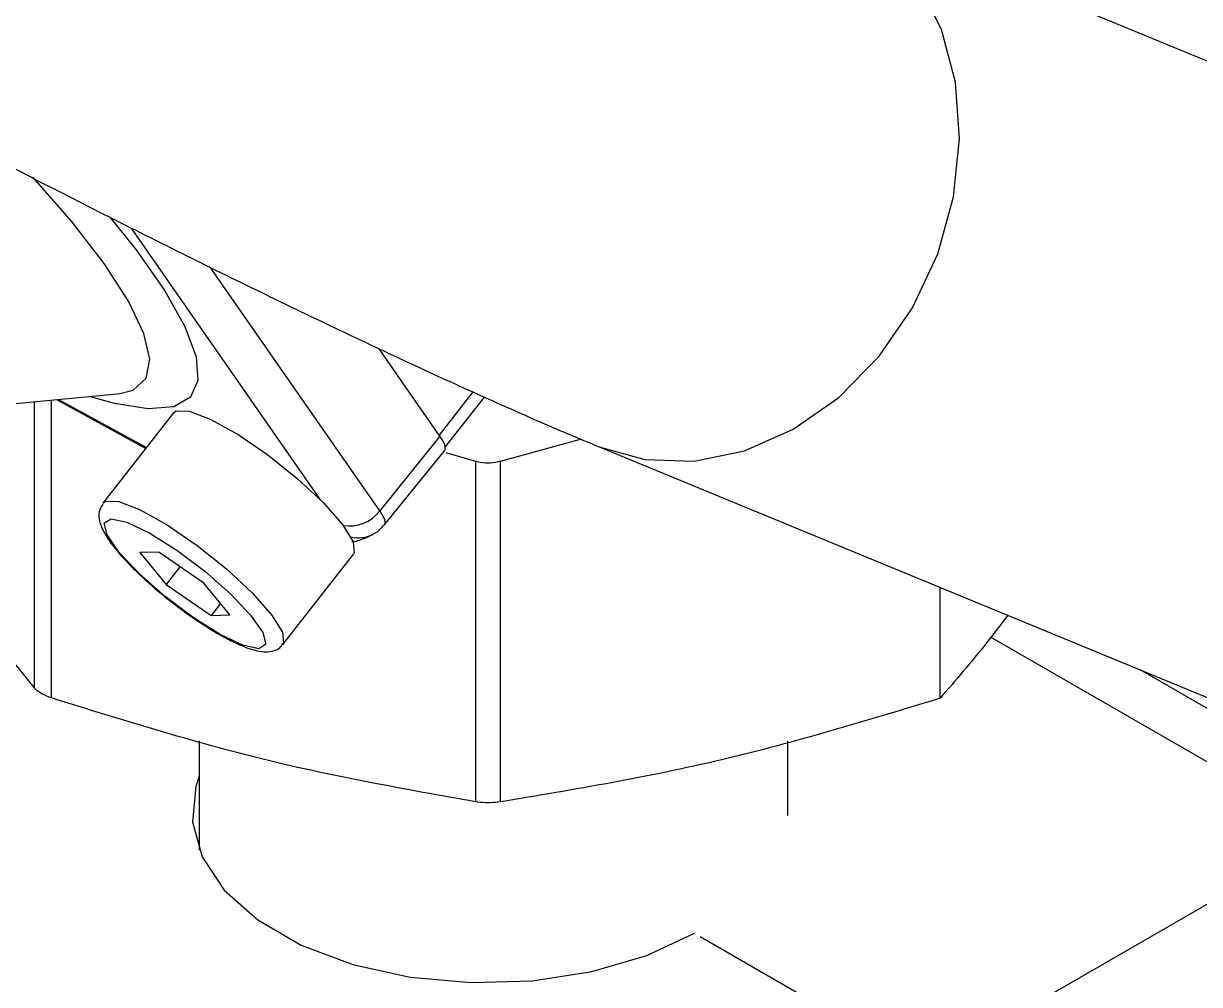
# Model space of a CAD drawing. Extents: x 75 to 2075, y 25 to 1460.
# Drawn here: x 1743.8 to 1795.2, y 584.1 to 626.1 of the extents above; entities that cross this region are included whole.
import ezdxf

# ---------------------------------------------------------------- set-up
doc = ezdxf.new("R2010")
doc.units = 0
doc.header["$LTSCALE"] = 5
doc.linetypes.add('SLD-KATı', pattern=[0])
doc.layers.get('0').update_dxf_attribs({"linetype": 'CONTINUOUS'})

msp = doc.modelspace()

# ---------------------------------------------------------------- linework, layer by layer
at = {"color": 7, "linetype": 'SLD-KATı'}
for p, q in [((1821.524, 613.717), (1778.806, 631.338)), ((1762.044, 608.029), (1759.382, 611.856)), ((1742.503, 609.365), (1747.95, 609.886)), ((1747.95, 609.886), (1748.064, 609.899)), ((1745.287, 609.631), (1749.187, 607.5)), ((1762.273, 607.556), (1763.986, 609.743)), ((1750.406, 609.056), (1747.311, 605.107)), ((1762.044, 608.029), (1759.411, 604.768)), ((1764.691, 606.936), (1768.19, 607.905)), ((1759.603, 604.15), (1762.241, 607.394)), ((1762.3, 607.317), (1763.598, 606.942)), ((1769.001, 607.567), (1811.718, 589.945)), ((1763.598, 606.942), (1763.598, 592.059)), ((1764.691, 592.053), (1764.691, 606.936)), ((1749.757, 602.969), (1748.935, 602.945)), ((1748.935, 602.945), (1750.081, 601.56)), ((1751.725, 601.608), (1749.757, 602.969)), ((1755.182, 598.938), (1758.277, 602.887)), ((1750.683, 602.329), (1750.081, 601.56)), ((1750.081, 601.56), (1752.048, 600.199)), ((1752.87, 600.223), (1751.725, 601.608)), ((1783.893, 596.582), (1783.893, 601.424)), ((1752.458, 600.722), (1752.048, 600.199)), ((1752.048, 600.199), (1752.87, 600.223)), ((1786.114, 599.253), (1800.944, 590.692)), ((1751.525, 594.728), (1751.525, 589.949)), ((1777.24, 591.454), (1777.24, 594.707)), ((1800.944, 590.692), (1783.266, 580.487)), ((1773.417, 586.173), (1783.266, 580.487))]:
    msp.add_line(p, q, dxfattribs=at)
at = {"color": 8, "linetype": 'SLD-KATı'}
for p, q in [((1756.822, 605.254), (1748.563, 617.13)), ((1759.411, 604.768), (1752.006, 615.415)), ((1763.486, 609.967), (1762.007, 608.081)), ((1744.311, 609.538), (1744.311, 597.046)), ((1745.077, 596.596), (1745.077, 609.611)), ((1745.382, 609.64), (1749.22, 607.543)), ((1812.515, 586.345), (1792.66, 597.807))]:
    msp.add_line(p, q, dxfattribs=at)
at = {"color": 8, "linetype": 'SLD-KATı', "flags": 128}
for points in [[(1768.998, 607.568), (1770.988, 607.016), (1773.151, 606.95), (1775.344, 607.397), (1777.479, 608.337), (1779.467, 609.732), (1781.228, 611.525), (1782.688, 613.643), (1783.789, 615.998), (1784.486, 618.495), (1784.749, 621.031), (1784.568, 623.503), (1783.95, 625.808), (1782.921, 627.854), (1781.523, 629.555), (1779.813, 630.843), (1778.807, 631.338)], [(1748.064, 609.899), (1748.633, 610.052), (1749.207, 610.565), (1749.367, 611.397), (1749.11, 612.528), (1748.441, 613.933), (1747.375, 615.58), (1745.939, 617.431), (1744.266, 619.332)], [(1747.621, 617.606), (1748.769, 616.175), (1750.025, 614.388), (1750.904, 612.822), (1751.389, 611.507), (1751.468, 610.473), (1751.141, 609.738), (1750.414, 609.32), (1749.302, 609.225), (1747.828, 609.458), (1746.729, 609.769)], [(1747.311, 605.107), (1747.425, 605.19), (1748.007, 605.174), (1748.941, 604.817), (1750.125, 604.156), (1751.43, 603.265), (1752.716, 602.239), (1753.842, 601.189), (1754.687, 600.23), (1755.159, 599.465), (1755.207, 598.978), (1755.182, 598.938)], [(1759.411, 604.768), (1759.491, 604.646), (1759.554, 604.533), (1759.6, 604.431), (1759.628, 604.342), (1759.638, 604.264), (1759.63, 604.2), (1759.603, 604.15)]]:
    msp.add_lwpolyline(points, dxfattribs=at)
at = {"color": 7, "linetype": 'SLD-KATı', "flags": 128}
for points in [[(1750.406, 609.056), (1750.519, 609.139), (1751.102, 609.123), (1752.036, 608.765), (1753.22, 608.105), (1754.525, 607.214), (1755.81, 606.188), (1756.936, 605.138), (1757.781, 604.179), (1758.254, 603.414), (1758.302, 602.926), (1758.277, 602.887)], [(1762.241, 607.394), (1762.268, 607.446), (1762.277, 607.512), (1762.267, 607.591), (1762.238, 607.683), (1762.191, 607.787), (1762.126, 607.903), (1762.044, 608.029)], [(1752.441, 599.372), (1751.259, 600.113), (1750.034, 601.031), (1748.914, 602.016), (1748.033, 602.949), (1747.499, 603.718), (1747.375, 604.229), (1747.677, 604.421), (1748.368, 604.271), (1749.364, 603.796), (1750.546, 603.055), (1751.771, 602.137), (1752.892, 601.152), (1753.772, 600.219), (1754.306, 599.45), (1754.43, 598.939), (1754.129, 598.747), (1753.438, 598.898), (1752.441, 599.372)], [(1759.603, 604.15), (1759.603, 604.15), (1759.559, 604.113)], [(1751.525, 593.185), (1751.374, 592.728), (1751.234, 591.179), (1751.654, 589.646), (1752.617, 588.197), (1754.081, 586.896), (1755.982, 585.799), (1758.236, 584.954), (1760.746, 584.398), (1763.4, 584.155), (1766.085, 584.236), (1768.681, 584.638), (1771.076, 585.342), (1773.165, 586.319)]]:
    msp.add_lwpolyline(points, dxfattribs=at)
at = {"color": 8, "linetype": 'SLD-KATı'}
for centre, radius, start, end in [((1758.09, 605.769), 1.657, 260.4738, 322.8623), ((1758.49, 604.96), 1.365, 255.2583, 299.2687)]:
    msp.add_arc(centre, radius, start, end, dxfattribs=at)
at = {"color": 7, "linetype": 'SLD-KATı'}
for points, knots in [([(1723.047, 630.806), (1723.571, 630.505), (1725.101, 629.625), (1727.801, 628.103), (1731.175, 626.239), (1734.68, 624.339), (1738.272, 622.425), (1741.915, 620.518), (1745.566, 618.64), (1749.185, 616.81), (1752.731, 615.05), (1756.166, 613.379), (1759.453, 611.816), (1762.562, 610.375), (1765.465, 609.071), (1767.572, 608.16), (1768.699, 607.692), (1769.001, 607.567)], [0, 0, 0, 0, 0.037653, 0.109989, 0.181935, 0.253584, 0.325056, 0.396434, 0.467786, 0.539161, 0.610613, 0.682215, 0.754064, 0.826299, 0.899144, 0.972995, 1, 1, 1, 1]), ([(1764.691, 606.936), (1764.541, 606.9), (1764.361, 606.856), (1764.019, 606.851), (1763.799, 606.879), (1763.626, 606.933), (1763.598, 606.942)], [0, 0, 0, 0, 0.417257, 0.500004, 0.917255, 1, 1, 1, 1]), ([(1744.311, 597.046), (1743.061, 598.604), (1741.137, 601.001), (1739.213, 604.033), (1738.54, 605.095)], [0, 0, 0, 0, 0.649954, 1, 1, 1, 1]), ([(1747.309, 605.06), (1747.244, 604.95), (1747.097, 604.705), (1747.168, 604.253), (1747.4, 603.715), (1747.969, 602.946), (1748.892, 601.987), (1749.994, 601.023), (1751.154, 600.148), (1751.999, 599.6), (1752.423, 599.359), (1752.507, 599.311)], [0, 0, 0, 0, 0.058746, 0.130856, 0.237325, 0.393405, 0.54261, 0.686842, 0.829971, 0.966471, 1, 1, 1, 1]), ([(1758.197, 603.413), (1758.285, 603.43), (1758.62, 603.496), (1758.923, 603.649), (1759.146, 603.762)], [0, 0, 0, 0, 0.2645705, 1, 1, 1, 1]), ([(1759.152, 603.778), (1759.174, 603.786), (1759.356, 603.855), (1759.483, 604.014), (1759.595, 604.153)], [0, 0, 0, 0, 0.124036, 1, 1, 1, 1]), ([(1786.847, 600.205), (1786.54, 599.801), (1785.553, 598.503), (1784.57, 597.365), (1783.893, 596.582)], [0, 0, 0, 0, 0.3113105, 1, 1, 1, 1]), ([(1752.507, 599.311), (1752.688, 599.214), (1753.228, 598.924), (1753.942, 598.657), (1754.524, 598.578), (1755.04, 598.713), (1755.148, 598.933), (1755.173, 598.981)], [0, 0, 0, 0, 0.163817, 0.488229, 0.750298, 0.944508, 1, 1, 1, 1]), ([(1745.077, 596.596), (1744.94, 596.648), (1744.665, 596.753), (1744.426, 596.919), (1744.336, 597.018), (1744.311, 597.046)], [0, 0, 0, 0, 0.416871, 0.83383, 1, 1, 1, 1]), ([(1763.598, 592.059), (1760.526, 592.604), (1754.353, 593.701), (1748.179, 595.627), (1745.077, 596.596)], [0, 0, 0, 0, 0.497539, 1, 1, 1, 1]), ([(1783.893, 596.582), (1780.71, 595.612), (1774.311, 593.663), (1767.909, 592.592), (1764.691, 592.053)], [0, 0, 0, 0, 0.49742, 1, 1, 1, 1]), ([(1764.691, 592.053), (1764.541, 592.037), (1764.361, 592.017), (1764.019, 592.015), (1763.799, 592.029), (1763.626, 592.054), (1763.598, 592.059)], [0, 0, 0, 0, 0.4172566, 0.5000044, 0.9172549, 1, 1, 1, 1])]:
    msp.add_open_spline(points, degree=3, knots=knots, dxfattribs=at)

doc.saveas('drawing.dxf')
